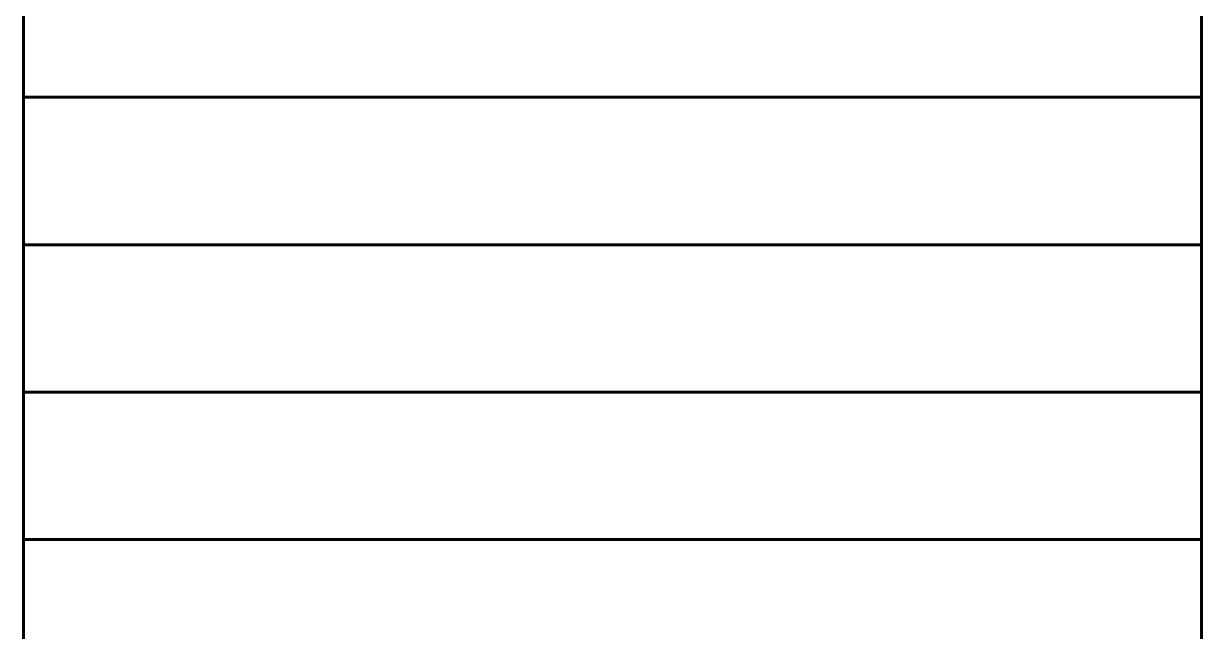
# Model space of a CAD drawing. Extents: x 0 to 297, y 0 to 292.
# Drawn here: x 141.879 to 145.879, y 105.794 to 107.856 of the extents above; entities that cross this region are included whole.
import ezdxf

# ---------------------------------------------------------------- set-up
doc = ezdxf.new("R2010")
doc.units = 0
doc.header["$MEASUREMENT"] = 0
doc.linetypes.add('K5LT_BASIC', pattern=[0])
doc.layers.add('Системный слой', color=7, linetype='Continuous')

# ---------------------------------------------------------------- blocks, each defined once
blk = doc.blocks.new('*U')
at = {"layer": 'Системный слой', "linetype": 'K5LT_BASIC', "lineweight": 60}
for p, q in [((141.8789, 107.606), (141.8789, 108.106)), ((145.8789, 108.106), (145.8789, 107.606)), ((141.8789, 107.106), (141.8789, 107.606)), ((141.8789, 107.606), (145.8789, 107.606)), ((145.8789, 107.606), (141.8789, 107.606)), ((145.8789, 107.606), (145.8789, 107.106)), ((141.8789, 106.606), (141.8789, 107.106)), ((141.8789, 107.106), (145.8789, 107.106)), ((145.8789, 107.106), (141.8789, 107.106)), ((145.8789, 107.106), (145.8789, 106.606)), ((141.8789, 106.106), (141.8789, 106.606)), ((141.8789, 106.606), (145.8789, 106.606)), ((145.8789, 106.606), (141.8789, 106.606)), ((145.8789, 106.606), (145.8789, 106.106)), ((141.8789, 105.606), (141.8789, 106.106)), ((141.8789, 106.106), (145.8789, 106.106)), ((145.8789, 106.106), (141.8789, 106.106)), ((145.8789, 106.106), (145.8789, 105.606))]:
    blk.add_line(p, q, dxfattribs=at)

msp = doc.modelspace()

# ---------------------------------------------------------------- linework, layer by layer
at = {"layer": 'Системный слой', "linetype": 'K5LT_BASIC', "lineweight": 60}
for p, q in [((141.8789, 99.606), (141.8789, 113.6064)), ((145.8789, 109.606), (145.8789, 104.606)), ((141.8789, 107.606), (144.8789, 107.606)), ((141.8789, 107.606), (145.8789, 107.606)), ((141.8789, 107.106), (144.8789, 107.106)), ((141.8789, 107.106), (145.8789, 107.106)), ((141.8789, 106.606), (144.8789, 106.606)), ((141.8789, 106.606), (145.8789, 106.606)), ((141.8789, 106.106), (144.8789, 106.106)), ((141.8789, 106.106), (145.8789, 106.106))]:
    msp.add_line(p, q, dxfattribs=at)

# ---------------------------------------------------------------- block references
at = {"layer": 'Системный слой'}
msp.add_blockref('*U', (0, 0), dxfattribs=at)
msp.add_blockref('*U', (0, 0), dxfattribs=at)
msp.add_blockref('*U', (0, 0), dxfattribs=at)
msp.add_blockref('*U', (0, 0), dxfattribs=at)
msp.add_blockref('*U', (0, 0), dxfattribs=at)
msp.add_blockref('*U', (0, 0), dxfattribs=at)
msp.add_blockref('*U', (0, 0), dxfattribs=at)
msp.add_blockref('*U', (0, 0), dxfattribs=at)
msp.add_blockref('*U', (0, 0), dxfattribs=at)
msp.add_blockref('*U', (0, 0), dxfattribs=at)
msp.add_blockref('*U', (0, 0), dxfattribs=at)
msp.add_blockref('*U', (0, 0), dxfattribs=at)
msp.add_blockref('*U', (0, 0), dxfattribs=at)
msp.add_blockref('*U', (0, 0), dxfattribs=at)
msp.add_blockref('*U', (0, 0), dxfattribs=at)
msp.add_blockref('*U', (0, 0), dxfattribs=at)
msp.add_blockref('*U', (0, 0), dxfattribs=at)
msp.add_blockref('*U', (0, 0), dxfattribs=at)
msp.add_blockref('*U', (0, 0), dxfattribs=at)
msp.add_blockref('*U', (0, 0), dxfattribs=at)
msp.add_blockref('*U', (0, 0), dxfattribs=at)
msp.add_blockref('*U', (0, 0), dxfattribs=at)
msp.add_blockref('*U', (0, 0), dxfattribs=at)
msp.add_blockref('*U', (0, 0), dxfattribs=at)
msp.add_blockref('*U', (0, 0), dxfattribs=at)
msp.add_blockref('*U', (0, 0), dxfattribs=at)
msp.add_blockref('*U', (0, 0), dxfattribs=at)
msp.add_blockref('*U', (0, 0), dxfattribs=at)
msp.add_blockref('*U', (0, 0), dxfattribs=at)
msp.add_blockref('*U', (0, 0), dxfattribs=at)
msp.add_blockref('*U', (0, 0), dxfattribs=at)
msp.add_blockref('*U', (0, 0), dxfattribs=at)
msp.add_blockref('*U', (0, 0), dxfattribs=at)
msp.add_blockref('*U', (0, 0), dxfattribs=at)
msp.add_blockref('*U', (0, 0), dxfattribs=at)
msp.add_blockref('*U', (0, 0), dxfattribs=at)
msp.add_blockref('*U', (0, 0), dxfattribs=at)
msp.add_blockref('*U', (0, 0), dxfattribs=at)
msp.add_blockref('*U', (0, 0), dxfattribs=at)
msp.add_blockref('*U', (0, 0), dxfattribs=at)
msp.add_blockref('*U', (0, 0), dxfattribs=at)
msp.add_blockref('*U', (0, 0), dxfattribs=at)
msp.add_blockref('*U', (0, 0), dxfattribs=at)
msp.add_blockref('*U', (0, 0), dxfattribs=at)
msp.add_blockref('*U', (0, 0), dxfattribs=at)
msp.add_blockref('*U', (0, 0), dxfattribs=at)
msp.add_blockref('*U', (0, 0), dxfattribs=at)
msp.add_blockref('*U', (0, 0), dxfattribs=at)
msp.add_blockref('*U', (0, 0), dxfattribs=at)
msp.add_blockref('*U', (0, 0), dxfattribs=at)
msp.add_blockref('*U', (0, 0), dxfattribs=at)
msp.add_blockref('*U', (0, 0), dxfattribs=at)
msp.add_blockref('*U', (0, 0), dxfattribs=at)
msp.add_blockref('*U', (0, 0), dxfattribs=at)
msp.add_blockref('*U', (0, 0), dxfattribs=at)
msp.add_blockref('*U', (0, 0), dxfattribs=at)
msp.add_blockref('*U', (0, 0), dxfattribs=at)
msp.add_blockref('*U', (0, 0), dxfattribs=at)
msp.add_blockref('*U', (0, 0), dxfattribs=at)
msp.add_blockref('*U', (0, 0), dxfattribs=at)
msp.add_blockref('*U', (0, 0), dxfattribs=at)
msp.add_blockref('*U', (0, 0), dxfattribs=at)
msp.add_blockref('*U', (0, 0), dxfattribs=at)
msp.add_blockref('*U', (0, 0), dxfattribs=at)
msp.add_blockref('*U', (0, 0), dxfattribs=at)
msp.add_blockref('*U', (0, 0), dxfattribs=at)
msp.add_blockref('*U', (0, 0), dxfattribs=at)
msp.add_blockref('*U', (0, 0), dxfattribs=at)
msp.add_blockref('*U', (0, 0), dxfattribs=at)
msp.add_blockref('*U', (0, 0), dxfattribs=at)
msp.add_blockref('*U', (0, 0), dxfattribs=at)
msp.add_blockref('*U', (0, 0), dxfattribs=at)
msp.add_blockref('*U', (0, 0), dxfattribs=at)
msp.add_blockref('*U', (0, 0), dxfattribs=at)
msp.add_blockref('*U', (0, 0), dxfattribs=at)
msp.add_blockref('*U', (0, 0), dxfattribs=at)
msp.add_blockref('*U', (0, 0), dxfattribs=at)
msp.add_blockref('*U', (0, 0), dxfattribs=at)
msp.add_blockref('*U', (0, 0), dxfattribs=at)
msp.add_blockref('*U', (0, 0), dxfattribs=at)
msp.add_blockref('*U', (0, 0), dxfattribs=at)
msp.add_blockref('*U', (0, 0), dxfattribs=at)
msp.add_blockref('*U', (0, 0), dxfattribs=at)
msp.add_blockref('*U', (0, 0), dxfattribs=at)
msp.add_blockref('*U', (0, 0), dxfattribs=at)
msp.add_blockref('*U', (0, 0), dxfattribs=at)
msp.add_blockref('*U', (0, 0), dxfattribs=at)
msp.add_blockref('*U', (0, 0), dxfattribs=at)
msp.add_blockref('*U', (0, 0), dxfattribs=at)
msp.add_blockref('*U', (0, 0), dxfattribs=at)
msp.add_blockref('*U', (0, 0), dxfattribs=at)
msp.add_blockref('*U', (0, 0), dxfattribs=at)
msp.add_blockref('*U', (0, 0), dxfattribs=at)
msp.add_blockref('*U', (0, 0), dxfattribs=at)
msp.add_blockref('*U', (0, 0), dxfattribs=at)
msp.add_blockref('*U', (0, 0), dxfattribs=at)
msp.add_blockref('*U', (0, 0), dxfattribs=at)
msp.add_blockref('*U', (0, 0), dxfattribs=at)
msp.add_blockref('*U', (0, 0), dxfattribs=at)
msp.add_blockref('*U', (0, 0), dxfattribs=at)
msp.add_blockref('*U', (0, 0), dxfattribs=at)
msp.add_blockref('*U', (0, 0), dxfattribs=at)
msp.add_blockref('*U', (0, 0), dxfattribs=at)
msp.add_blockref('*U', (0, 0), dxfattribs=at)
msp.add_blockref('*U', (0, 0), dxfattribs=at)
msp.add_blockref('*U', (0, 0), dxfattribs=at)
msp.add_blockref('*U', (0, 0), dxfattribs=at)
msp.add_blockref('*U', (0, 0), dxfattribs=at)
msp.add_blockref('*U', (0, 0), dxfattribs=at)
msp.add_blockref('*U', (0, 0), dxfattribs=at)
msp.add_blockref('*U', (0, 0), dxfattribs=at)
msp.add_blockref('*U', (0, 0), dxfattribs=at)
msp.add_blockref('*U', (0, 0), dxfattribs=at)
msp.add_blockref('*U', (0, 0), dxfattribs=at)
msp.add_blockref('*U', (0, 0), dxfattribs=at)
msp.add_blockref('*U', (0, 0), dxfattribs=at)
msp.add_blockref('*U', (0, 0), dxfattribs=at)
msp.add_blockref('*U', (0, 0), dxfattribs=at)
msp.add_blockref('*U', (0, 0), dxfattribs=at)
msp.add_blockref('*U', (0, 0), dxfattribs=at)
msp.add_blockref('*U', (0, 0), dxfattribs=at)
msp.add_blockref('*U', (0, 0), dxfattribs=at)
msp.add_blockref('*U', (0, 0), dxfattribs=at)
msp.add_blockref('*U', (0, 0), dxfattribs=at)
msp.add_blockref('*U', (0, 0), dxfattribs=at)
msp.add_blockref('*U', (0, 0), dxfattribs=at)
msp.add_blockref('*U', (0, 0), dxfattribs=at)
msp.add_blockref('*U', (0, 0), dxfattribs=at)
msp.add_blockref('*U', (0, 0), dxfattribs=at)
msp.add_blockref('*U', (0, 0), dxfattribs=at)
msp.add_blockref('*U', (0, 0), dxfattribs=at)
msp.add_blockref('*U', (0, 0), dxfattribs=at)
msp.add_blockref('*U', (0, 0), dxfattribs=at)
msp.add_blockref('*U', (0, 0), dxfattribs=at)
msp.add_blockref('*U', (0, 0), dxfattribs=at)
msp.add_blockref('*U', (0, 0), dxfattribs=at)
msp.add_blockref('*U', (0, 0), dxfattribs=at)
msp.add_blockref('*U', (0, 0), dxfattribs=at)
msp.add_blockref('*U', (0, 0), dxfattribs=at)
msp.add_blockref('*U', (0, 0), dxfattribs=at)
msp.add_blockref('*U', (0, 0), dxfattribs=at)
msp.add_blockref('*U', (0, 0), dxfattribs=at)
msp.add_blockref('*U', (0, 0), dxfattribs=at)
msp.add_blockref('*U', (0, 0), dxfattribs=at)
msp.add_blockref('*U', (0, 0), dxfattribs=at)
msp.add_blockref('*U', (0, 0), dxfattribs=at)
msp.add_blockref('*U', (0, 0), dxfattribs=at)
msp.add_blockref('*U', (0, 0), dxfattribs=at)
msp.add_blockref('*U', (0, 0), dxfattribs=at)
msp.add_blockref('*U', (0, 0), dxfattribs=at)
msp.add_blockref('*U', (0, 0), dxfattribs=at)
msp.add_blockref('*U', (0, 0), dxfattribs=at)
msp.add_blockref('*U', (0, 0), dxfattribs=at)
msp.add_blockref('*U', (0, 0), dxfattribs=at)
msp.add_blockref('*U', (0, 0), dxfattribs=at)
msp.add_blockref('*U', (0, 0), dxfattribs=at)
msp.add_blockref('*U', (0, 0), dxfattribs=at)
msp.add_blockref('*U', (0, 0), dxfattribs=at)
msp.add_blockref('*U', (0, 0), dxfattribs=at)
msp.add_blockref('*U', (0, 0), dxfattribs=at)
msp.add_blockref('*U', (0, 0), dxfattribs=at)
msp.add_blockref('*U', (0, 0), dxfattribs=at)
msp.add_blockref('*U', (0, 0), dxfattribs=at)
msp.add_blockref('*U', (0, 0), dxfattribs=at)
msp.add_blockref('*U', (0, 0), dxfattribs=at)
msp.add_blockref('*U', (0, 0), dxfattribs=at)
msp.add_blockref('*U', (0, 0), dxfattribs=at)
msp.add_blockref('*U', (0, 0), dxfattribs=at)
msp.add_blockref('*U', (0, 0), dxfattribs=at)
msp.add_blockref('*U', (0, 0), dxfattribs=at)
msp.add_blockref('*U', (0, 0), dxfattribs=at)
msp.add_blockref('*U', (0, 0), dxfattribs=at)
msp.add_blockref('*U', (0, 0), dxfattribs=at)
msp.add_blockref('*U', (0, 0), dxfattribs=at)
msp.add_blockref('*U', (0, 0), dxfattribs=at)
msp.add_blockref('*U', (0, 0), dxfattribs=at)
msp.add_blockref('*U', (0, 0), dxfattribs=at)
msp.add_blockref('*U', (0, 0), dxfattribs=at)
msp.add_blockref('*U', (0, 0), dxfattribs=at)
msp.add_blockref('*U', (0, 0), dxfattribs=at)
msp.add_blockref('*U', (0, 0), dxfattribs=at)
msp.add_blockref('*U', (0, 0), dxfattribs=at)
msp.add_blockref('*U', (0, 0), dxfattribs=at)
msp.add_blockref('*U', (0, 0), dxfattribs=at)
msp.add_blockref('*U', (0, 0), dxfattribs=at)
msp.add_blockref('*U', (0, 0), dxfattribs=at)
msp.add_blockref('*U', (0, 0), dxfattribs=at)
msp.add_blockref('*U', (0, 0), dxfattribs=at)
msp.add_blockref('*U', (0, 0), dxfattribs=at)
msp.add_blockref('*U', (0, 0), dxfattribs=at)
msp.add_blockref('*U', (0, 0), dxfattribs=at)
msp.add_blockref('*U', (0, 0), dxfattribs=at)
msp.add_blockref('*U', (0, 0), dxfattribs=at)
msp.add_blockref('*U', (0, 0), dxfattribs=at)
msp.add_blockref('*U', (0, 0), dxfattribs=at)
msp.add_blockref('*U', (0, 0), dxfattribs=at)
msp.add_blockref('*U', (0, 0), dxfattribs=at)
msp.add_blockref('*U', (0, 0), dxfattribs=at)
msp.add_blockref('*U', (0, 0), dxfattribs=at)
msp.add_blockref('*U', (0, 0), dxfattribs=at)
msp.add_blockref('*U', (0, 0), dxfattribs=at)
msp.add_blockref('*U', (0, 0), dxfattribs=at)
msp.add_blockref('*U', (0, 0), dxfattribs=at)
msp.add_blockref('*U', (0, 0), dxfattribs=at)
msp.add_blockref('*U', (0, 0), dxfattribs=at)
msp.add_blockref('*U', (0, 0), dxfattribs=at)
msp.add_blockref('*U', (0, 0), dxfattribs=at)
msp.add_blockref('*U', (0, 0), dxfattribs=at)
msp.add_blockref('*U', (0, 0), dxfattribs=at)
msp.add_blockref('*U', (0, 0), dxfattribs=at)
msp.add_blockref('*U', (0, 0), dxfattribs=at)
msp.add_blockref('*U', (0, 0), dxfattribs=at)
msp.add_blockref('*U', (0, 0), dxfattribs=at)
msp.add_blockref('*U', (0, 0), dxfattribs=at)
msp.add_blockref('*U', (0, 0), dxfattribs=at)
msp.add_blockref('*U', (0, 0), dxfattribs=at)
msp.add_blockref('*U', (0, 0), dxfattribs=at)
msp.add_blockref('*U', (0, 0), dxfattribs=at)
msp.add_blockref('*U', (0, 0), dxfattribs=at)
msp.add_blockref('*U', (0, 0), dxfattribs=at)
msp.add_blockref('*U', (0, 0), dxfattribs=at)
msp.add_blockref('*U', (0, 0), dxfattribs=at)
msp.add_blockref('*U', (0, 0), dxfattribs=at)
msp.add_blockref('*U', (0, 0), dxfattribs=at)
msp.add_blockref('*U', (0, 0), dxfattribs=at)
msp.add_blockref('*U', (0, 0), dxfattribs=at)
msp.add_blockref('*U', (0, 0), dxfattribs=at)
msp.add_blockref('*U', (0, 0), dxfattribs=at)
msp.add_blockref('*U', (0, 0), dxfattribs=at)
msp.add_blockref('*U', (0, 0), dxfattribs=at)
msp.add_blockref('*U', (0, 0), dxfattribs=at)
msp.add_blockref('*U', (0, 0), dxfattribs=at)
msp.add_blockref('*U', (0, 0), dxfattribs=at)
msp.add_blockref('*U', (0, 0), dxfattribs=at)
msp.add_blockref('*U', (0, 0), dxfattribs=at)
msp.add_blockref('*U', (0, 0), dxfattribs=at)
msp.add_blockref('*U', (0, 0), dxfattribs=at)
msp.add_blockref('*U', (0, 0), dxfattribs=at)
msp.add_blockref('*U', (0, 0), dxfattribs=at)
msp.add_blockref('*U', (0, 0), dxfattribs=at)
msp.add_blockref('*U', (0, 0), dxfattribs=at)
msp.add_blockref('*U', (0, 0), dxfattribs=at)
msp.add_blockref('*U', (0, 0), dxfattribs=at)
msp.add_blockref('*U', (0, 0), dxfattribs=at)
msp.add_blockref('*U', (0, 0), dxfattribs=at)
msp.add_blockref('*U', (0, 0), dxfattribs=at)
msp.add_blockref('*U', (0, 0), dxfattribs=at)
msp.add_blockref('*U', (0, 0), dxfattribs=at)
msp.add_blockref('*U', (0, 0), dxfattribs=at)
msp.add_blockref('*U', (0, 0), dxfattribs=at)
msp.add_blockref('*U', (0, 0), dxfattribs=at)
msp.add_blockref('*U', (0, 0), dxfattribs=at)
msp.add_blockref('*U', (0, 0), dxfattribs=at)
msp.add_blockref('*U', (0, 0), dxfattribs=at)
msp.add_blockref('*U', (0, 0), dxfattribs=at)
msp.add_blockref('*U', (0, 0), dxfattribs=at)
msp.add_blockref('*U', (0, 0), dxfattribs=at)
msp.add_blockref('*U', (0, 0), dxfattribs=at)
msp.add_blockref('*U', (0, 0), dxfattribs=at)
msp.add_blockref('*U', (0, 0), dxfattribs=at)
msp.add_blockref('*U', (0, 0), dxfattribs=at)
msp.add_blockref('*U', (0, 0), dxfattribs=at)
msp.add_blockref('*U', (0, 0), dxfattribs=at)
msp.add_blockref('*U', (0, 0), dxfattribs=at)
msp.add_blockref('*U', (0, 0), dxfattribs=at)
msp.add_blockref('*U', (0, 0), dxfattribs=at)
msp.add_blockref('*U', (0, 0), dxfattribs=at)
msp.add_blockref('*U', (0, 0), dxfattribs=at)
msp.add_blockref('*U', (0, 0), dxfattribs=at)
msp.add_blockref('*U', (0, 0), dxfattribs=at)
msp.add_blockref('*U', (0, 0), dxfattribs=at)
msp.add_blockref('*U', (0, 0), dxfattribs=at)
msp.add_blockref('*U', (0, 0), dxfattribs=at)
msp.add_blockref('*U', (0, 0), dxfattribs=at)
msp.add_blockref('*U', (0, 0), dxfattribs=at)
msp.add_blockref('*U', (0, 0), dxfattribs=at)
msp.add_blockref('*U', (0, 0), dxfattribs=at)
msp.add_blockref('*U', (0, 0), dxfattribs=at)
msp.add_blockref('*U', (0, 0), dxfattribs=at)
msp.add_blockref('*U', (0, 0), dxfattribs=at)
msp.add_blockref('*U', (0, 0), dxfattribs=at)
msp.add_blockref('*U', (0, 0), dxfattribs=at)
msp.add_blockref('*U', (0, 0), dxfattribs=at)
msp.add_blockref('*U', (0, 0), dxfattribs=at)
msp.add_blockref('*U', (0, 0), dxfattribs=at)
msp.add_blockref('*U', (0, 0), dxfattribs=at)
msp.add_blockref('*U', (0, 0), dxfattribs=at)
msp.add_blockref('*U', (0, 0), dxfattribs=at)
msp.add_blockref('*U', (0, 0), dxfattribs=at)
msp.add_blockref('*U', (0, 0), dxfattribs=at)
msp.add_blockref('*U', (0, 0), dxfattribs=at)
msp.add_blockref('*U', (0, 0), dxfattribs=at)
msp.add_blockref('*U', (0, 0), dxfattribs=at)
msp.add_blockref('*U', (0, 0), dxfattribs=at)
msp.add_blockref('*U', (0, 0), dxfattribs=at)
msp.add_blockref('*U', (0, 0), dxfattribs=at)
msp.add_blockref('*U', (0, 0), dxfattribs=at)
msp.add_blockref('*U', (0, 0), dxfattribs=at)
msp.add_blockref('*U', (0, 0), dxfattribs=at)
msp.add_blockref('*U', (0, 0), dxfattribs=at)
msp.add_blockref('*U', (0, 0), dxfattribs=at)
msp.add_blockref('*U', (0, 0), dxfattribs=at)
msp.add_blockref('*U', (0, 0), dxfattribs=at)
msp.add_blockref('*U', (0, 0), dxfattribs=at)
msp.add_blockref('*U', (0, 0), dxfattribs=at)

doc.saveas('drawing.dxf')
